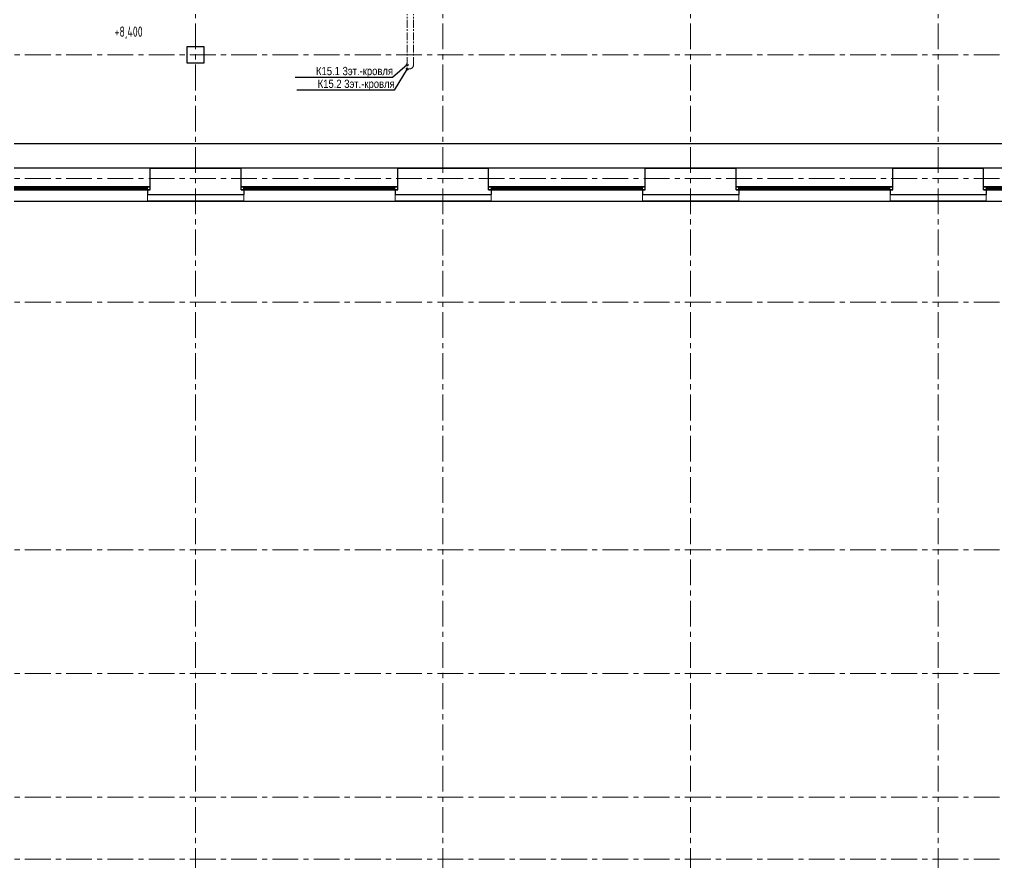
# Model space of a CAD drawing. Header units: millimetres. Extents: x -65527 to 8894748, y -37603 to 223697.
# Drawn here: x -21327 to 2353, y 94173 to 114611 of the extents above; entities that cross this region are included whole.
import ezdxf
from ezdxf import colors
from ezdxf.entities.mleader import LeaderData, LeaderLine
from ezdxf.math import Vec2, Vec3

# ---------------------------------------------------------------- set-up
doc = ezdxf.new("R2010")
doc.units = ezdxf.units.MM
doc.header["$LTSCALE"] = 10
doc.linetypes.add('CENTER', pattern=[2, 1.25, -0.25, 0.25, -0.25])
for name, color, linetype, lineweight in [('АР_Навесной фасад', 5, 'Continuous', 5), ('АР_Оси', 142, 'Continuous', 9), ('АР_Сущ Несущая стена', 202, 'Continuous', 30), ('М_ЗАМЕТКИ', 1, 'Continuous', 13), ('М_фреонопроводы', 10, 'CENTER', 18)]:
    doc.layers.add(name, color=color, linetype=linetype, lineweight=lineweight)
doc.layers.add('АР_новое окно', color=160, linetype='Continuous')
doc.layers.add('Архитектура', color=251, linetype='Continuous')
doc.styles.add('ISOCPEUR', font='isocpeur.ttf', dxfattribs={"width": 0.7})
doc.styles.get("Standard").update_dxf_attribs({"font": 'ARIALN.TTF'})

# ---------------------------------------------------------------- blocks, each defined once
blk = doc.blocks.new('*U41')
at = {"layer": 'АР_новое окно', "lineweight": 20}
for p, q in [((0, 3800), (-70, 3800)), ((0, 0), (-70, 0))]:
    blk.add_line(p, q, dxfattribs=at)
at = {"layer": 'АР_новое окно'}
for p, q in [((-70, 3800), (-70, 0)), ((-70, 0), (-70, 3800)), ((0, 3800), (0, 0)), ((0, 3730), (-70, 3730)), ((-35, 3730), (-35, 70)), ((0, 70), (-70, 70))]:
    blk.add_line(p, q, dxfattribs=at)
blk = doc.blocks.new('блок новое окно')
at = {"layer": 'АР_Навесной фасад', "ltscale": 100}
for points in [[(65, -640), (65, -800)], [(3735, -640), (3735, -800)]]:
    blk.add_lwpolyline(points, dxfattribs=at)
at = {"layer": 'АР_новое окно', "ltscale": 100}
for p, q in [((3800, 0), (0, 0)), ((3735, -521), (0, -521))]:
    blk.add_line(p, q, dxfattribs=at)
blk.add_lwpolyline([(65, -800), (3735, -800)], dxfattribs=at)
at = {"layer": 'АР_Сущ Несущая стена', "ltscale": 100}
for p, q in [((0, -521), (0, 0)), ((3800, -521), (3800, 0)), ((65, -521), (0, -521)), ((65, -521), (65, -640)), ((3800, -521), (3735, -521)), ((3735, -521), (3735, -640))]:
    blk.add_line(p, q, dxfattribs=at)
at = {"layer": 'АР_новое окно', "ltscale": 100, "xscale": -1, "rotation": 90}
blk.add_blockref('*U41', (3800, -521), dxfattribs=at)
blk = doc.blocks.new('_DOTSMALL')
at = {"color": 0, "linetype": 'ByBlock', "const_width": 0.5}
blk.add_lwpolyline([(-0.0625, 0, 1), (0.0625, 0, 1)], format="xyb", close=True, dxfattribs=at)
blk = doc.blocks.new('_None')

msp = doc.modelspace()

# ---------------------------------------------------------------- linework, layer by layer
at = {"layer": 'АР_Оси', "linetype": 'CENTER', "ltscale": 50}
for p, q in [((-17063.4, 129518), (-17063.4, 73785.7)), ((-11063.4, 129518), (-11063.4, 73785.7)), ((-5063.4, 129518), (-5063.4, 73785.7)), ((936.6, 129518), (936.6, 73785.7)), ((-59197.1, 113755.6), (23981.3, 113755.6)), ((-59197.1, 110755.6), (23981.3, 110755.6)), ((-59197.1, 107755.6), (23981.3, 107755.6)), ((-59197.1, 101755.6), (23981.3, 101755.6)), ((-59197.1, 98755.6), (23981.3, 98755.6)), ((-59197.1, 95755.6), (23981.3, 95755.6)), ((-59197.1, 94255.6), (23981.3, 94255.6))]:
    msp.add_line(p, q, dxfattribs=at)
at = {"layer": 'Архитектура', "lineweight": 25, "transparency": 33554684}
for p, q in [((-18158.4, 111005.6), (-15958.4, 111005.6)), ((-12158.4, 111005.6), (-9958.4, 111005.6)), ((-6158.4, 111005.6), (-3958.4, 111005.6)), ((-158.4, 111005.6), (2041.6, 111005.6)), ((-18223.4, 110365.6), (-15893.4, 110365.6)), ((-12223.4, 110365.6), (-9893.4, 110365.6)), ((-6223.4, 110365.6), (-3893.4, 110365.6)), ((-223.4, 110365.6), (2106.6, 110365.6)), ((-18223.4, 110215.6), (-15893.4, 110215.6)), ((-18223.4, 110205.6), (-15893.4, 110205.6)), ((-12223.4, 110215.6), (-9893.4, 110215.6)), ((-12223.4, 110205.6), (-9893.4, 110205.6)), ((-6223.4, 110215.6), (-3893.4, 110215.6)), ((-6223.4, 110205.6), (-3893.4, 110205.6)), ((-223.4, 110215.6), (2106.6, 110215.6)), ((-223.4, 110205.6), (2106.6, 110205.6))]:
    msp.add_line(p, q, dxfattribs=at)
for points in [[(-17263.4, 113955.6), (-16863.4, 113955.6), (-16863.4, 113555.6), (-17263.4, 113555.6)], [(-22708.4, 111605.6), (5967.1, 111605.6), (5967.1, 111005.6), (-22708.4, 111005.6)]]:
    msp.add_lwpolyline(points, close=True, dxfattribs=at)
at = {"layer": 'М_фреонопроводы', "ltscale": 15}
for points in [[(-11928, 113513.3), (-11928, 118696.8, 0.4142136), (-12028, 118796.8), (-13303.4, 118796.8)], [(-11928, 113413.3), (-11878, 113413.3, 0.4142136), (-11778, 113513.3), (-11778, 118696.8, -0.4142136), (-11678, 118796.8), (-8435, 118796.8)]]:
    msp.add_lwpolyline(points, format="xyb", dxfattribs=at)
at = {"layer": 'М_фреонопроводы', "ltscale": 10}
for centre in [(-11928, 113513.3), (-11928, 113413.3)]:
    msp.add_circle(centre, 25, dxfattribs=at)

# ---------------------------------------------------------------- block references
at = {"layer": 'Архитектура', "lineweight": 25, "transparency": 33554684}
for p in [(-21958.4, 111005.6), (-15958.4, 111005.6), (-9958.4, 111005.6), (-3958.4, 111005.6), (2041.6, 111005.6)]:
    msp.add_blockref('блок новое окно', p, dxfattribs=at)

# ---------------------------------------------------------------- leaders
ml = msp.add_multileader_mtext('Standard', dxfattribs=at)
ml.set_content('Л.4', color=256, style='ISOCPEUR')
ml.set_leader_properties(color=256, linetype='Continuous', lineweight=-1)
ml.set_arrow_properties(name='DOTSMALL')
ml.build(insert=Vec2(0, 0))
ml.multileader.update_dxf_attribs({"has_text_frame": 1, "text_left_attachment_type": 4, "text_right_attachment_type": 4, "dogleg_length": 100, "arrow_head_size": 180})
ctx = ml.context
ctx.base_point, ctx.char_height, ctx.arrow_head_size, ctx.landing_gap_size, ctx.plane_origin = Vec3(-22530.3, 125291), 250, 180, 50, Vec3(5590.1, 113133.3)
ctx.left_attachment, ctx.right_attachment = 4, 4
notes = []
notes.append((ctx, [(0, (0, 0, 0), (0, 0), (1, 0), 1, [])]))
ctx.mtext.insert, ctx.mtext.width, ctx.mtext.line_spacing_style, ctx.mtext.flow_direction = Vec3(-22480.3, 125624.3), 852.697, 2, 5
ml = msp.add_multileader_mtext('Standard', dxfattribs=at)
ml.set_content('+7,050', color=256, style='ISOCPEUR')
ml.set_leader_properties(color=256, linetype='Continuous', lineweight=-1)
ml.set_arrow_properties(name='DOTSMALL')
ml.build(insert=Vec2(0, 0))
ml.multileader.update_dxf_attribs({"has_text_frame": 1, "text_left_attachment_type": 4, "text_right_attachment_type": 4, "dogleg_length": 100, "arrow_head_size": 180})
ctx = ml.context
ctx.base_point, ctx.char_height, ctx.arrow_head_size, ctx.landing_gap_size, ctx.plane_origin = Vec3(-16874.3, 123889.9), 250, 180, 50, Vec3(-16955.7, 122622.3)
ctx.left_attachment, ctx.right_attachment = 4, 4
notes.append((ctx, [(0, (0, 0, 0), (0, 0), (1, 0), 1, [])]))
ctx.mtext.insert, ctx.mtext.width, ctx.mtext.line_spacing_style, ctx.mtext.flow_direction = Vec3(-16824.3, 124223.2), 852.697, 2, 5
ml = msp.add_multileader_mtext('Standard', dxfattribs=at)
ml.set_content('+8,400', color=256, style='ISOCPEUR')
ml.set_leader_properties(color=256, linetype='Continuous', lineweight=-1)
ml.set_arrow_properties(name='DOTSMALL')
ml.build(insert=Vec2(0, 0))
ml.multileader.update_dxf_attribs({"has_text_frame": 1, "text_left_attachment_type": 4, "text_right_attachment_type": 4, "dogleg_length": 100, "arrow_head_size": 180})
ctx = ml.context
ctx.base_point, ctx.char_height, ctx.arrow_head_size, ctx.landing_gap_size, ctx.plane_origin = Vec3(-22635.7, 123328.9), 250, 180, 50, Vec3(-22092.4, 124131.8)
ctx.left_attachment, ctx.right_attachment = 4, 4
notes.append((ctx, [(0, (0, 0, 0), (0, 0), (1, 0), 1, [])]))
ctx.mtext.insert, ctx.mtext.width, ctx.mtext.line_spacing_style, ctx.mtext.flow_direction = Vec3(-22585.7, 123662.2), 852.697, 2, 5
ml = msp.add_multileader_mtext('Standard', dxfattribs=at)
ml.set_content('+6,300', color=256, style='ISOCPEUR')
ml.set_leader_properties(color=256, linetype='Continuous', lineweight=-1)
ml.set_arrow_properties(name='DOTSMALL')
ml.build(insert=Vec2(0, 0))
ml.multileader.update_dxf_attribs({"has_text_frame": 1, "text_left_attachment_type": 4, "text_right_attachment_type": 4, "dogleg_length": 100, "arrow_head_size": 180})
ctx = ml.context
ctx.base_point, ctx.char_height, ctx.arrow_head_size, ctx.landing_gap_size, ctx.plane_origin = Vec3(9294.8, 121772.7), 250, 180, 50, Vec3(17638.6, 119531.8)
ctx.left_attachment, ctx.right_attachment = 4, 4
notes.append((ctx, [(0, (0, 0, 0), (0, 0), (1, 0), 1, [])]))
ctx.mtext.insert, ctx.mtext.width, ctx.mtext.line_spacing_style, ctx.mtext.flow_direction = Vec3(9344.8, 122106), 852.697, 2, 5
ml = msp.add_multileader_mtext('Standard', dxfattribs=at)
ml.set_content('Л.5', color=256, style='ISOCPEUR')
ml.set_leader_properties(color=256, linetype='Continuous', lineweight=-1)
ml.set_arrow_properties(name='DOTSMALL')
ml.build(insert=Vec2(0, 0))
ml.multileader.update_dxf_attribs({"has_text_frame": 1, "text_left_attachment_type": 4, "text_right_attachment_type": 4, "dogleg_length": 100, "arrow_head_size": 180})
ctx = ml.context
ctx.base_point, ctx.char_height, ctx.arrow_head_size, ctx.landing_gap_size, ctx.plane_origin = Vec3(7392.5, 121160.3), 250, 180, 50, Vec3(33175.3, 107439.7)
ctx.left_attachment, ctx.right_attachment = 4, 4
notes.append((ctx, [(0, (0, 0, 0), (0, 0), (1, 0), 1, [])]))
ctx.mtext.insert, ctx.mtext.width, ctx.mtext.line_spacing_style, ctx.mtext.flow_direction = Vec3(7442.5, 121493.6), 852.697, 2, 5
ml = msp.add_multileader_mtext('Standard', dxfattribs=at)
ml.set_content('+8,400', color=256, style='ISOCPEUR')
ml.set_leader_properties(color=256, linetype='Continuous', lineweight=-1)
ml.set_arrow_properties(name='DOTSMALL')
ml.build(insert=Vec2(0, 0))
ml.multileader.update_dxf_attribs({"has_text_frame": 1, "text_left_attachment_type": 4, "text_right_attachment_type": 4, "dogleg_length": 100, "arrow_head_size": 180})
ctx = ml.context
ctx.base_point, ctx.char_height, ctx.arrow_head_size, ctx.landing_gap_size, ctx.plane_origin = Vec3(-38957.8, 116848.7), 250, 180, 50, Vec3(-38730.6, 116641.5)
ctx.left_attachment, ctx.right_attachment = 4, 4
notes.append((ctx, [(0, (0, 0, 0), (0, 0), (1, 0), 1, [])]))
ctx.mtext.insert, ctx.mtext.width, ctx.mtext.line_spacing_style, ctx.mtext.flow_direction = Vec3(-38907.8, 117182), 852.697, 2, 5
ml = msp.add_multileader_mtext('Standard', dxfattribs=at)
ml.set_content('+8,400', color=256, style='ISOCPEUR')
ml.set_leader_properties(color=256, linetype='Continuous', lineweight=-1)
ml.set_arrow_properties(name='DOTSMALL')
ml.build(insert=Vec2(0, 0))
ml.multileader.update_dxf_attribs({"has_text_frame": 1, "text_left_attachment_type": 4, "text_right_attachment_type": 4, "dogleg_length": 100, "arrow_head_size": 180})
ctx = ml.context
ctx.base_point, ctx.char_height, ctx.arrow_head_size, ctx.landing_gap_size, ctx.plane_origin = Vec3(-19075.2, 114109.5), 250, 180, 50, Vec3(-18847.9, 113902.3)
ctx.left_attachment, ctx.right_attachment = 4, 4
notes.append((ctx, [(0, (0, 0, 0), (0, 0), (1, 0), 1, [])]))
ctx.mtext.insert, ctx.mtext.width, ctx.mtext.line_spacing_style, ctx.mtext.flow_direction = Vec3(-19025.2, 114442.8), 852.697, 2, 5
ml = msp.add_multileader_mtext('Standard', dxfattribs=at)
ml.set_content('+8,400', color=256, style='ISOCPEUR')
ml.set_leader_properties(color=256, linetype='Continuous', lineweight=-1)
ml.set_arrow_properties(name='DOTSMALL')
ml.build(insert=Vec2(0, 0))
ml.multileader.update_dxf_attribs({"has_text_frame": 1, "text_left_attachment_type": 4, "text_right_attachment_type": 4, "dogleg_length": 100, "arrow_head_size": 180})
ctx = ml.context
ctx.base_point, ctx.char_height, ctx.arrow_head_size, ctx.landing_gap_size, ctx.plane_origin = Vec3(8533.8, 114162.5), 250, 180, 50, Vec3(12501.9, 121041.3)
ctx.left_attachment, ctx.right_attachment = 4, 4
notes.append((ctx, [(0, (0, 0, 0), (0, 0), (1, 0), 1, [])]))
ctx.mtext.insert, ctx.mtext.width, ctx.mtext.line_spacing_style, ctx.mtext.flow_direction = Vec3(8583.8, 114495.9), 852.697, 2, 5
ml = msp.add_multileader_mtext('Standard', dxfattribs=at)
ml.set_content('+8,400', color=256, style='ISOCPEUR')
ml.set_leader_properties(color=256, linetype='Continuous', lineweight=-1)
ml.set_arrow_properties(name='DOTSMALL')
ml.build(insert=Vec2(0, 0))
ml.multileader.update_dxf_attribs({"has_text_frame": 1, "text_left_attachment_type": 4, "text_right_attachment_type": 4, "dogleg_length": 100, "arrow_head_size": 180})
ctx = ml.context
ctx.base_point, ctx.char_height, ctx.arrow_head_size, ctx.landing_gap_size, ctx.plane_origin = Vec3(-48794, 106975.3), 250, 180, 50, Vec3(-48566.8, 106768.1)
ctx.left_attachment, ctx.right_attachment = 4, 4
notes.append((ctx, [(0, (0, 0, 0), (0, 0), (1, 0), 1, [])]))
ctx.mtext.insert, ctx.mtext.width, ctx.mtext.line_spacing_style, ctx.mtext.flow_direction = Vec3(-48744, 107308.6), 852.697, 2, 5
at = {"layer": 'М_ЗАМЕТКИ', "color": 7, "linetype": 'ByBlock'}
ml = msp.add_multileader_mtext('Standard', dxfattribs=at)
ml.set_content('К15.1 3эт.-кровля', color=7)
ml.set_leader_properties()
ml.set_arrow_properties(name='NONE')
ml.build(insert=Vec2(0, 0))
ml.multileader.update_dxf_attribs({"text_left_attachment_type": 6, "text_right_attachment_type": 6, "dogleg_length": 0.36, "arrow_head_size": 0.162})
ctx = ml.context
ctx.base_point, ctx.char_height, ctx.arrow_head_size, ctx.landing_gap_size, ctx.plane_origin = Vec3(-14123.6, 113207.6, 0), 200, 0.162, 0.081, Vec3(-2655.8, 121177.3, 0)
ctx.left_attachment, ctx.right_attachment, ctx.text_align_type = 6, 6, 1
notes.append((ctx, [(1, (1, 1, 0), (-12290, 113207.6, 0), (-1, 0), 0.324, [(0, [(-11928, 113513.3, 0)], 0, [])])]))
ctx.mtext.insert, ctx.mtext.width, ctx.mtext.defined_height, ctx.mtext.alignment, ctx.mtext.flow_direction = Vec3(-13207, 113463.1, 0), 2817.48, 544.3, 2, 5
ml = msp.add_multileader_mtext('Standard', dxfattribs=at)
ml.set_content('К15.2 3эт.-кровля', color=7)
ml.set_leader_properties()
ml.set_arrow_properties(name='NONE')
ml.build(insert=Vec2(0, 0))
ml.multileader.update_dxf_attribs({"text_left_attachment_type": 6, "text_right_attachment_type": 6, "dogleg_length": 0.36, "arrow_head_size": 0.162})
ctx = ml.context
ctx.base_point, ctx.char_height, ctx.arrow_head_size, ctx.landing_gap_size, ctx.plane_origin = Vec3(-14083.4, 112897.8, 0), 200, 0.162, 0.081, Vec3(-2655.8, 121077.3, 0)
ctx.left_attachment, ctx.right_attachment, ctx.text_align_type = 6, 6, 1
notes.append((ctx, [(1, (1, 1, 0), (-12249.7, 112897.8, 0), (-1, 0), 0.324, [(0, [(-11928, 113413.3, 0)], 0, [])])]))
ctx.mtext.insert, ctx.mtext.width, ctx.mtext.defined_height, ctx.mtext.alignment, ctx.mtext.flow_direction = Vec3(-13166.7, 113153.3, 0), 2817.48, 544.3, 2, 5
for ctx, leaders in notes:
    for number, flags, end, landing, length, lines in leaders:
        leader = LeaderData()
        leader.index, (leader.has_last_leader_line, leader.has_dogleg_vector, leader.attachment_direction) = number, flags
        leader.last_leader_point, leader.dogleg_vector, leader.dogleg_length = Vec3(end), Vec3(landing), length
        for number, points, colour, breaks in lines:
            line = LeaderLine()
            line.index, line.vertices, line.color, line.breaks = number, Vec3.list(points), colors.encode_raw_color(colour), breaks
            leader.lines.append(line)
        ctx.leaders.append(leader)

doc.saveas('drawing.dxf')
